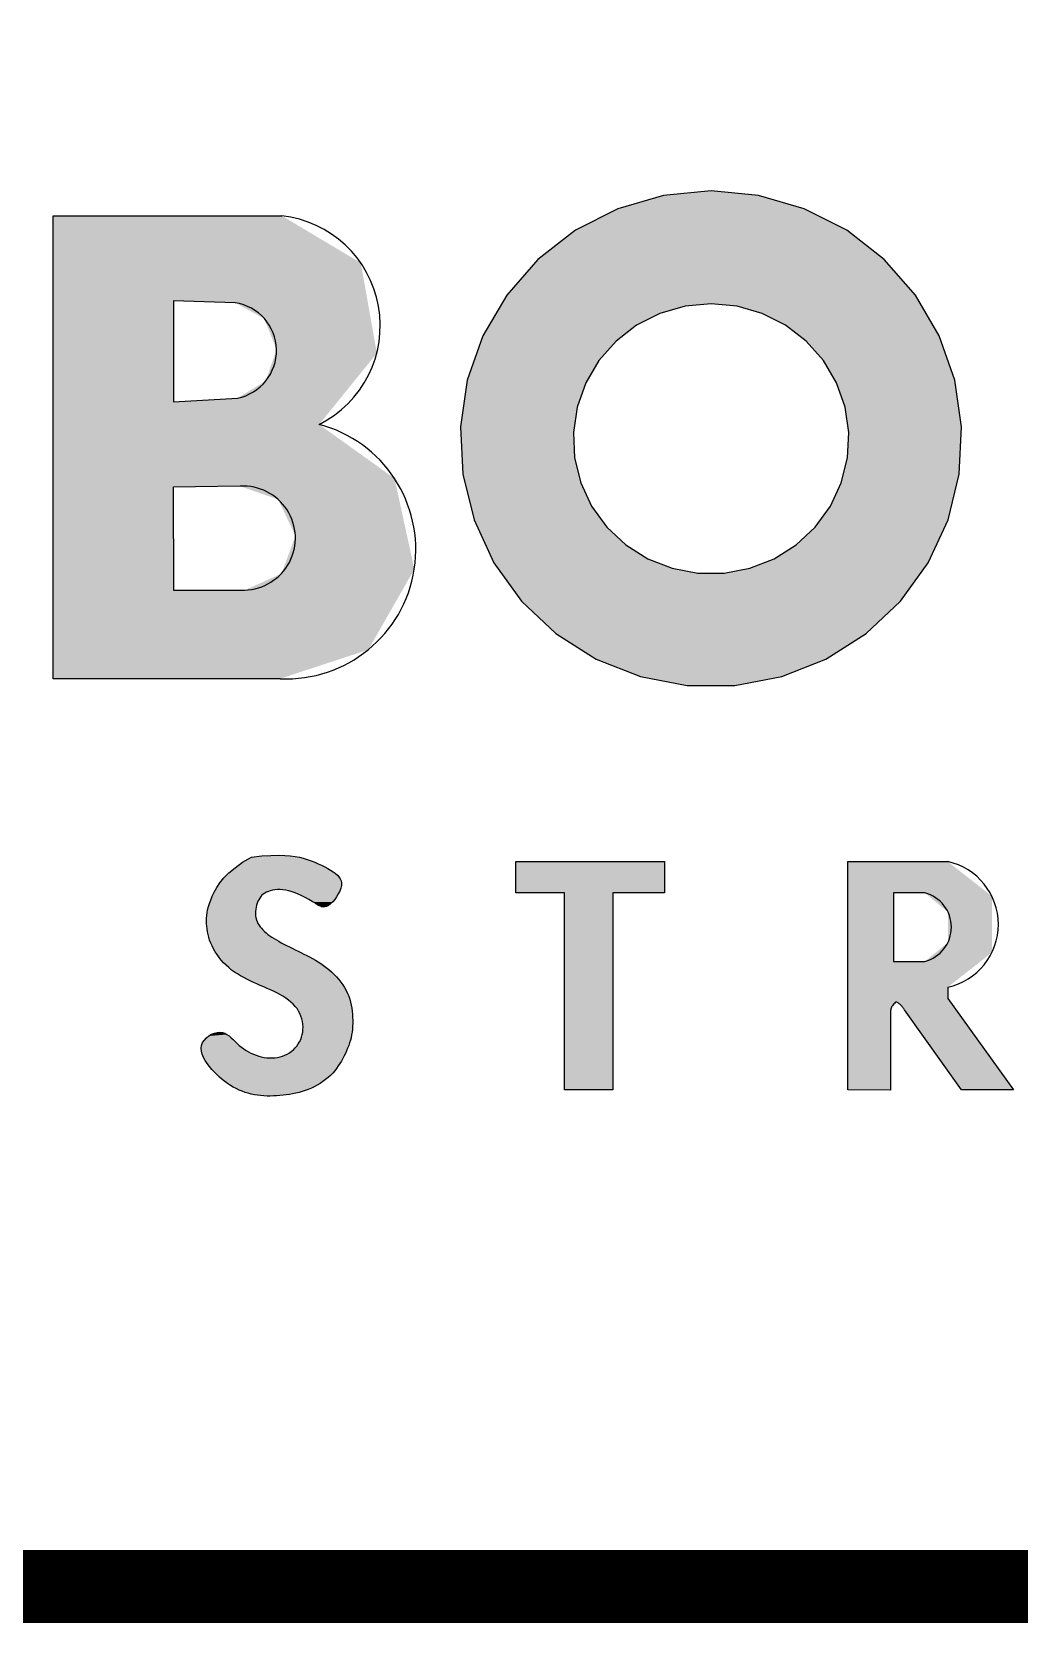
# Model space of a CAD drawing. Header units: feet. Extents: x -46890 to -45898, y -3252 to -1955.
# Drawn here: x -46614.01 to -46607.28, y -2908.52 to -2897.68 of the extents above; entities that cross this region are included whole.
import ezdxf

# ---------------------------------------------------------------- set-up
doc = ezdxf.new("R2010")
doc.units = ezdxf.units.FT
doc.header["$MEASUREMENT"] = 0
doc.layers.add('62_FORMATO', color=2, linetype='Continuous')
doc.layers.add('FORMATO', color=8, linetype='Continuous')

# ---------------------------------------------------------------- blocks, each defined once
blk = doc.blocks.new('*U20')
at = {"layer": 'FORMATO', "linetype": 'Continuous', "extrusion": (0, 0, -1)}
for points in [[(-214.9628, 8.0869), (-215.2923, 8.084), (-214.941, 8.0683)], [(-215.2923, 8.084), (-215.3021, 8.0783), (-214.941, 8.0683)], [(-214.9895, 8.1058), (-215.2584, 8.1009), (-214.9628, 8.0869)], [(-215.2584, 8.1009), (-215.2704, 8.0954), (-214.9628, 8.0869)], [(-215.2704, 8.0954), (-215.2817, 8.0898), (-214.9628, 8.0869)], [(-215.2817, 8.0898), (-215.2923, 8.084), (-214.9628, 8.0869)], [(-215.0214, 8.125), (-215.1913, 8.1238), (-214.9895, 8.1058)], [(-215.1913, 8.1238), (-215.2056, 8.12), (-214.9895, 8.1058)], [(-215.2056, 8.12), (-215.2195, 8.1158), (-214.9895, 8.1058)], [(-215.2195, 8.1158), (-215.2329, 8.1112), (-214.9895, 8.1058)], [(-215.2329, 8.1112), (-215.2459, 8.1062), (-214.9895, 8.1058)], [(-215.2459, 8.1062), (-215.2584, 8.1009), (-214.9895, 8.1058)], [(-215.0583, 8.1284), (-215.176, 8.1268), (-215.0214, 8.125)], [(-215.176, 8.1268), (-215.1913, 8.1238), (-215.0214, 8.125)], [(-215.0897, 8.1304), (-215.1589, 8.1292), (-215.0583, 8.1284)], [(-215.1589, 8.1292), (-215.176, 8.1268), (-215.0583, 8.1284)], [(-215.1165, 8.1311), (-215.1393, 8.1306), (-215.0897, 8.1304)], [(-215.1393, 8.1306), (-215.1589, 8.1292), (-215.0897, 8.1304)], [(-215.9597, 8.1089), (-216.1321, 7.9973), (-215.9597, 7.9973)], [(-216.1321, 7.9973), (-215.9597, 8.1089), (-216.4873, 8.1089)], [(-216.4873, 8.1089), (-216.3049, 7.9973), (-216.1321, 7.9973)], [(-216.4873, 8.1089), (-216.4873, 7.9973), (-216.3049, 7.9973)], [(-217.1385, 8.1089), (-217.3008, 7.9973), (-217.1385, 7.2972)], [(-217.3008, 7.9973), (-217.1385, 8.1089), (-217.4936, 8.1089)], [(-217.4936, 8.1089), (-217.4125, 7.9973), (-217.3008, 7.9973)], [(-217.4936, 8.1089), (-217.6504, 7.9855), (-217.4125, 7.9973)], [(-214.9091, 8.0328), (-215.3407, 8.0326), (-214.8979, 8.0161)], [(-215.3407, 8.0326), (-215.3404, 8.0239), (-214.8979, 8.0161)], [(-214.9233, 8.0502), (-215.3364, 8.0479), (-214.9091, 8.0328)], [(-215.3364, 8.0479), (-215.3393, 8.0406), (-214.9091, 8.0328)], [(-215.3393, 8.0406), (-215.3407, 8.0326), (-214.9091, 8.0328)], [(-214.941, 8.0683), (-215.3192, 8.0668), (-214.9233, 8.0502)], [(-215.3192, 8.0668), (-215.3262, 8.0608), (-214.9233, 8.0502)], [(-215.3262, 8.0608), (-215.3319, 8.0546), (-214.9233, 8.0502)], [(-215.3319, 8.0546), (-215.3364, 8.0479), (-214.9233, 8.0502)], [(-215.3021, 8.0783), (-215.3111, 8.0726), (-214.941, 8.0683)], [(-215.3111, 8.0726), (-215.3192, 8.0668), (-214.941, 8.0683)], [(-214.8765, 7.9723), (-215.0442, 7.9672), (-214.8719, 7.9599)], [(-214.8822, 7.9858), (-215.0542, 7.984), (-214.8765, 7.9723)], [(-215.0542, 7.984), (-215.0505, 7.9788), (-214.8765, 7.9723)], [(-215.0505, 7.9788), (-215.0472, 7.9733), (-214.8765, 7.9723)], [(-215.0472, 7.9733), (-215.0442, 7.9672), (-214.8765, 7.9723)], [(-214.8892, 8.0004), (-215.0745, 7.9998), (-214.8822, 7.9858)], [(-215.0745, 7.9998), (-215.0686, 7.9965), (-214.8822, 7.9858)], [(-215.0686, 7.9965), (-215.0633, 7.9928), (-214.8822, 7.9858)], [(-215.0633, 7.9928), (-215.0585, 7.9886), (-214.8822, 7.9858)], [(-215.0585, 7.9886), (-215.0542, 7.984), (-214.8822, 7.9858)], [(-214.8979, 8.0161), (-215.1137, 8.0093), (-214.8892, 8.0004)], [(-215.1137, 8.0093), (-215.1047, 8.0085), (-214.8892, 8.0004)], [(-215.1047, 8.0085), (-215.0962, 8.0071), (-214.8892, 8.0004)], [(-215.0962, 8.0071), (-215.0883, 8.0051), (-214.8892, 8.0004)], [(-215.0883, 8.0051), (-215.0811, 8.0027), (-214.8892, 8.0004)], [(-215.0811, 8.0027), (-215.0745, 7.9998), (-214.8892, 8.0004)], [(-215.3404, 8.0239), (-215.3382, 8.0143), (-214.8979, 8.0161)], [(-214.8979, 8.0161), (-215.3382, 8.0143), (-215.1232, 8.0094)], [(-214.8979, 8.0161), (-215.1232, 8.0094), (-215.1137, 8.0093)], [(-215.3382, 8.0143), (-215.3345, 8.0041), (-215.1232, 8.0094)], [(-215.1232, 8.0094), (-215.3345, 8.0041), (-215.1332, 8.0087)], [(-215.1332, 8.0087), (-215.3345, 8.0041), (-215.1435, 8.0072)], [(-215.1435, 8.0072), (-215.3345, 8.0041), (-215.1542, 8.0048)], [(-215.1542, 8.0048), (-215.3345, 8.0041), (-215.1652, 8.0014)], [(-215.3345, 8.0041), (-215.3295, 7.9938), (-215.1652, 8.0014)], [(-215.1652, 8.0014), (-215.3295, 7.9938), (-215.1763, 7.9973)], [(-215.1763, 7.9973), (-215.3295, 7.9938), (-215.1872, 7.9927)], [(-215.3295, 7.9938), (-215.3235, 7.9837), (-215.1872, 7.9927)], [(-215.1872, 7.9927), (-215.3235, 7.9837), (-215.1977, 7.9879)], [(-215.1977, 7.9879), (-215.3235, 7.9837), (-215.2076, 7.9829)], [(-215.3235, 7.9837), (-215.3168, 7.9741), (-215.2076, 7.9829)], [(-215.2076, 7.9829), (-215.3168, 7.9741), (-215.2167, 7.9781)], [(-215.2167, 7.9781), (-215.3168, 7.9741), (-215.2247, 7.9737)], [(-215.3168, 7.9741), (-215.3096, 7.9655), (-215.2247, 7.9737)], [(-215.2247, 7.9737), (-215.3096, 7.9655), (-215.2315, 7.97)], [(-216.3049, 7.9973), (-216.3046, 7.2973), (-216.1321, 7.2973)], [(-216.1321, 7.9973), (-216.3049, 7.9973), (-216.1321, 7.2973)], [(-217.3008, 7.9973), (-217.3008, 7.977), (-217.1385, 7.2972)], [(-217.3008, 7.977), (-217.3008, 7.7538), (-217.1385, 7.2972)], [(-217.4125, 7.9973), (-217.6504, 7.9855), (-217.4947, 7.929)], [(-217.6504, 7.9855), (-217.6504, 7.7859), (-217.4947, 7.929)], [(-214.8626, 7.9175), (-215.036, 7.9165), (-214.8619, 7.9079)], [(-215.036, 7.9165), (-215.0371, 7.9093), (-214.8619, 7.9079)], [(-214.8638, 7.9273), (-215.0356, 7.9239), (-214.8626, 7.9175)], [(-215.0356, 7.9239), (-215.036, 7.9165), (-214.8626, 7.9175)], [(-214.8657, 7.9375), (-215.0358, 7.9314), (-214.8638, 7.9273)], [(-215.0358, 7.9314), (-215.0356, 7.9239), (-214.8638, 7.9273)], [(-214.8684, 7.9483), (-215.0378, 7.9464), (-214.8657, 7.9375)], [(-215.0378, 7.9464), (-215.0365, 7.939), (-214.8657, 7.9375)], [(-215.0365, 7.939), (-215.0358, 7.9314), (-214.8657, 7.9375)], [(-214.8719, 7.9599), (-215.0395, 7.9537), (-214.8684, 7.9483)], [(-215.0395, 7.9537), (-215.0378, 7.9464), (-214.8684, 7.9483)], [(-215.0442, 7.9672), (-215.0417, 7.9606), (-214.8719, 7.9599)], [(-215.0417, 7.9606), (-215.0395, 7.9537), (-214.8719, 7.9599)], [(-215.2315, 7.97), (-215.3096, 7.9655), (-215.2368, 7.967)], [(-215.2368, 7.967), (-215.3096, 7.9655), (-215.2409, 7.9647)], [(-215.3096, 7.9655), (-215.3023, 7.9583), (-215.2409, 7.9647)], [(-215.2409, 7.9647), (-215.3023, 7.9583), (-215.244, 7.9629)], [(-215.244, 7.9629), (-215.3023, 7.9583), (-215.2465, 7.9614)], [(-215.2465, 7.9614), (-215.3023, 7.9583), (-215.2485, 7.9602)], [(-215.2485, 7.9602), (-215.3023, 7.9583), (-215.2503, 7.9589)], [(-215.2503, 7.9589), (-215.3023, 7.9583), (-215.2523, 7.9576)], [(-215.3023, 7.9583), (-215.2951, 7.9528), (-215.2523, 7.9576)], [(-215.2523, 7.9576), (-215.2951, 7.9528), (-215.2548, 7.9559)], [(-215.2548, 7.9559), (-215.2951, 7.9528), (-215.2578, 7.9538)], [(-215.2578, 7.9538), (-215.2951, 7.9528), (-215.2614, 7.9515)], [(-215.2951, 7.9528), (-215.2883, 7.9492), (-215.2614, 7.9515)], [(-215.2614, 7.9515), (-215.2883, 7.9492), (-215.2657, 7.9495)], [(-215.2657, 7.9495), (-215.2883, 7.9492), (-215.2706, 7.9479)], [(-215.2883, 7.9492), (-215.2819, 7.9474), (-215.2706, 7.9479)], [(-215.2706, 7.9479), (-215.2819, 7.9474), (-215.276, 7.9471)], [(-217.4947, 7.929), (-217.6504, 7.7859), (-217.4947, 7.8221)], [(-214.8619, 7.9079), (-215.0389, 7.9023), (-214.8617, 7.8984)], [(-215.0389, 7.9023), (-215.0413, 7.8957), (-214.8617, 7.8984)], [(-214.8617, 7.8984), (-215.0413, 7.8957), (-214.8619, 7.8889)], [(-215.0371, 7.9093), (-215.0389, 7.9023), (-214.8619, 7.9079)], [(-215.0413, 7.8957), (-215.0443, 7.8893), (-214.8619, 7.8889)], [(-215.0443, 7.8893), (-215.0479, 7.8832), (-214.8619, 7.8889)], [(-214.8619, 7.8889), (-215.0479, 7.8832), (-214.8625, 7.8792)], [(-215.0479, 7.8832), (-215.0521, 7.8773), (-214.8625, 7.8792)], [(-214.8625, 7.8792), (-215.0521, 7.8773), (-214.8635, 7.8695)], [(-215.0521, 7.8773), (-215.0568, 7.8716), (-214.8635, 7.8695)], [(-215.0568, 7.8716), (-215.0619, 7.866), (-214.8635, 7.8695)], [(-214.8635, 7.8695), (-215.0619, 7.866), (-214.865, 7.8597)], [(-215.0619, 7.866), (-215.0675, 7.8606), (-214.865, 7.8597)], [(-215.0675, 7.8606), (-215.0735, 7.8554), (-214.865, 7.8597)], [(-214.865, 7.8597), (-215.0735, 7.8554), (-214.8671, 7.8497)], [(-215.0735, 7.8554), (-215.08, 7.8502), (-214.8671, 7.8497)], [(-215.08, 7.8502), (-215.0868, 7.8451), (-214.8671, 7.8497)], [(-214.8671, 7.8497), (-215.0868, 7.8451), (-214.8697, 7.8397)], [(-215.0868, 7.8451), (-215.0941, 7.8401), (-214.8697, 7.8397)], [(-215.0941, 7.8401), (-215.1018, 7.8351), (-214.8697, 7.8397)], [(-214.8697, 7.8397), (-215.1018, 7.8351), (-214.8729, 7.8296)], [(-215.1018, 7.8351), (-215.1098, 7.8302), (-214.8729, 7.8296)], [(-215.1098, 7.8302), (-215.1183, 7.8253), (-214.8729, 7.8296)], [(-214.8729, 7.8296), (-215.1183, 7.8253), (-214.8768, 7.8193)], [(-215.1183, 7.8253), (-215.1272, 7.8204), (-214.8768, 7.8193)], [(-215.1272, 7.8204), (-215.1364, 7.8155), (-214.8768, 7.8193)], [(-214.8768, 7.8193), (-215.1364, 7.8155), (-214.8814, 7.8089)], [(-215.1364, 7.8155), (-215.146, 7.8106), (-214.8814, 7.8089)], [(-215.146, 7.8106), (-215.1559, 7.8056), (-214.8814, 7.8089)], [(-214.8814, 7.8089), (-215.1559, 7.8056), (-214.8867, 7.7985)], [(-215.1559, 7.8056), (-215.166, 7.8006), (-214.8867, 7.7985)], [(-217.4947, 7.8221), (-217.6504, 7.7859), (-217.4125, 7.7538)], [(-215.166, 7.8006), (-215.1763, 7.7956), (-214.8867, 7.7985)], [(-214.8867, 7.7985), (-215.1763, 7.7956), (-214.8926, 7.7882)], [(-215.1763, 7.7956), (-215.1866, 7.7905), (-214.8926, 7.7882)], [(-215.1866, 7.7905), (-215.197, 7.7854), (-214.8926, 7.7882)], [(-214.8926, 7.7882), (-215.197, 7.7854), (-214.8992, 7.7779)], [(-215.197, 7.7854), (-215.2074, 7.7803), (-214.8992, 7.7779)], [(-215.2074, 7.7803), (-215.2177, 7.7751), (-214.8992, 7.7779)], [(-214.8992, 7.7779), (-215.2177, 7.7751), (-214.9064, 7.7679)], [(-215.2177, 7.7751), (-215.2279, 7.7698), (-214.9064, 7.7679)], [(-215.2279, 7.7698), (-215.238, 7.7644), (-214.9064, 7.7679)], [(-214.9064, 7.7679), (-215.238, 7.7644), (-214.9141, 7.7582)], [(-215.238, 7.7644), (-215.248, 7.7587), (-214.9141, 7.7582)], [(-215.248, 7.7587), (-215.2579, 7.7527), (-214.9141, 7.7582)], [(-214.9141, 7.7582), (-215.2579, 7.7527), (-214.9225, 7.7488)], [(-215.2579, 7.7527), (-215.2677, 7.7465), (-214.9225, 7.7488)], [(-214.9225, 7.7488), (-215.2677, 7.7465), (-214.9313, 7.7399)], [(-215.2677, 7.7465), (-215.2773, 7.7398), (-214.9313, 7.7399)], [(-217.3008, 7.7538), (-217.2938, 7.5911), (-217.1385, 7.2972)], [(-217.3008, 7.7538), (-217.2973, 7.5969), (-217.2938, 7.5911)], [(-217.4125, 7.7538), (-217.3038, 7.6044), (-217.2973, 7.5969)], [(-217.3008, 7.7538), (-217.4125, 7.7538), (-217.2973, 7.5969)], [(-217.4125, 7.7538), (-217.3115, 7.6107), (-217.3038, 7.6044)], [(-217.4125, 7.7538), (-217.4936, 7.6625), (-217.3115, 7.6107)], [(-217.6504, 7.7859), (-217.4936, 7.6625), (-217.4125, 7.7538)], [(-214.9313, 7.7399), (-215.2773, 7.7398), (-214.9407, 7.7315)], [(-215.2773, 7.7398), (-215.2869, 7.7326), (-214.9407, 7.7315)], [(-215.2869, 7.7326), (-215.2963, 7.7249), (-214.9407, 7.7315)], [(-214.9407, 7.7315), (-215.2963, 7.7249), (-214.9505, 7.7236)], [(-215.2963, 7.7249), (-215.3055, 7.7168), (-214.9505, 7.7236)], [(-214.9505, 7.7236), (-215.3055, 7.7168), (-214.9608, 7.7162)], [(-215.3055, 7.7168), (-215.3144, 7.7082), (-214.9608, 7.7162)], [(-214.9608, 7.7162), (-215.3144, 7.7082), (-214.9714, 7.7092)], [(-214.9714, 7.7092), (-215.3144, 7.7082), (-214.9824, 7.7026)], [(-215.3144, 7.7082), (-215.323, 7.6993), (-214.9824, 7.7026)], [(-214.9824, 7.7026), (-215.323, 7.6993), (-214.9937, 7.6963)], [(-215.323, 7.6993), (-215.3311, 7.69), (-214.9937, 7.6963)], [(-214.9937, 7.6963), (-215.3311, 7.69), (-215.0052, 7.6904)], [(-215.0052, 7.6904), (-215.3311, 7.69), (-215.0169, 7.6847)], [(-215.3311, 7.69), (-215.3387, 7.6805), (-215.0169, 7.6847)], [(-215.0169, 7.6847), (-215.3387, 7.6805), (-215.0288, 7.6792)], [(-215.3387, 7.6805), (-215.3457, 7.6707), (-215.0288, 7.6792)], [(-215.0288, 7.6792), (-215.3457, 7.6707), (-215.0408, 7.6739)], [(-215.0408, 7.6739), (-215.3457, 7.6707), (-215.0528, 7.6687)], [(-215.3457, 7.6707), (-215.3519, 7.6607), (-215.0528, 7.6687)], [(-215.0528, 7.6687), (-215.3519, 7.6607), (-215.0648, 7.6635)], [(-215.0648, 7.6635), (-215.3519, 7.6607), (-215.0768, 7.6583)], [(-215.3519, 7.6607), (-215.3575, 7.6506), (-215.0768, 7.6583)], [(-215.0768, 7.6583), (-215.3575, 7.6506), (-215.0885, 7.6531)], [(-215.0885, 7.6531), (-215.3575, 7.6506), (-215.1, 7.6477)], [(-215.3575, 7.6506), (-215.3623, 7.6403), (-215.1, 7.6477)], [(-215.1, 7.6477), (-215.3623, 7.6403), (-215.1113, 7.6421)], [(-215.1113, 7.6421), (-215.3623, 7.6403), (-215.1222, 7.6362)], [(-215.3623, 7.6403), (-215.3664, 7.6299), (-215.1222, 7.6362)], [(-215.1222, 7.6362), (-215.3664, 7.6299), (-215.1326, 7.63)], [(-217.4936, 7.6625), (-217.4936, 7.6219), (-217.3115, 7.6107)], [(-215.1326, 7.63), (-215.3664, 7.6299), (-215.1426, 7.6235)], [(-215.3664, 7.6299), (-215.37, 7.6194), (-215.1426, 7.6235)], [(-215.1426, 7.6235), (-215.37, 7.6194), (-215.152, 7.6168)], [(-215.37, 7.6194), (-215.3729, 7.6088), (-215.152, 7.6168)], [(-215.152, 7.6168), (-215.3729, 7.6088), (-215.1608, 7.6096)], [(-215.1608, 7.6096), (-215.3729, 7.6088), (-215.1689, 7.6022)], [(-215.3729, 7.6088), (-215.3753, 7.5982), (-215.1689, 7.6022)], [(-215.1689, 7.6022), (-215.3753, 7.5982), (-215.1763, 7.5943)], [(-215.3753, 7.5982), (-215.3773, 7.5875), (-215.1763, 7.5943)], [(-215.1763, 7.5943), (-215.3773, 7.5875), (-215.1828, 7.5861)], [(-215.3773, 7.5875), (-215.3788, 7.5768), (-215.1828, 7.5861)], [(-215.1828, 7.5861), (-215.3788, 7.5768), (-215.1884, 7.5775)], [(-215.1884, 7.5775), (-215.3788, 7.5768), (-215.1932, 7.5686)], [(-215.3788, 7.5768), (-215.38, 7.5661), (-215.1932, 7.5686)], [(-217.2938, 7.5911), (-217.2915, 7.5848), (-217.1385, 7.2972)], [(-217.2915, 7.5848), (-217.2905, 7.578), (-217.1385, 7.2972)], [(-217.2905, 7.578), (-217.2907, 7.5712), (-217.1385, 7.2972)], [(-217.4936, 7.6219), (-217.3188, 7.6056), (-217.3115, 7.6107)], [(-217.4936, 7.6219), (-217.727, 7.2972), (-217.3188, 7.6056)], [(-217.3188, 7.6056), (-217.727, 7.2972), (-217.3256, 7.6001)], [(-217.3256, 7.6001), (-217.727, 7.2972), (-217.3298, 7.596)], [(-217.3298, 7.596), (-217.727, 7.2972), (-217.3337, 7.5917)], [(-217.3337, 7.5917), (-217.727, 7.2972), (-217.3373, 7.587)], [(-217.3373, 7.587), (-217.727, 7.2972), (-217.3405, 7.5821)], [(-217.3405, 7.5821), (-217.727, 7.2972), (-217.543, 7.2972)], [(-215.1932, 7.5686), (-215.38, 7.5661), (-215.197, 7.5594)], [(-215.38, 7.5661), (-215.3807, 7.5553), (-215.197, 7.5594)], [(-215.197, 7.5594), (-215.3807, 7.5553), (-215.2001, 7.5501)], [(-215.3807, 7.5553), (-215.3811, 7.5446), (-215.2001, 7.5501)], [(-215.2001, 7.5501), (-215.3811, 7.5446), (-215.2023, 7.5406)], [(-215.3811, 7.5446), (-215.3811, 7.534), (-215.2023, 7.5406)], [(-215.2023, 7.5406), (-215.3811, 7.534), (-215.2037, 7.5311)], [(-215.3811, 7.534), (-215.3807, 7.5235), (-215.2037, 7.5311)], [(-215.2037, 7.5311), (-215.3807, 7.5235), (-215.2043, 7.5216)], [(-215.2043, 7.5216), (-215.3799, 7.5131), (-215.2041, 7.5122)], [(-215.3807, 7.5235), (-215.3799, 7.5131), (-215.2043, 7.5216)], [(-217.2907, 7.5712), (-217.2907, 7.297), (-217.1385, 7.2972)], [(-214.848, 7.4652), (-214.9703, 7.4622), (-214.8443, 7.4555)], [(-214.9703, 7.4622), (-214.9778, 7.4555), (-214.8443, 7.4555)], [(-214.8538, 7.4741), (-214.9631, 7.4692), (-214.848, 7.4652)], [(-214.9631, 7.4692), (-214.9703, 7.4622), (-214.848, 7.4652)], [(-214.8613, 7.4822), (-214.9561, 7.4762), (-214.8538, 7.4741)], [(-214.9561, 7.4762), (-214.9631, 7.4692), (-214.8538, 7.4741)], [(-214.87, 7.4893), (-214.9419, 7.4892), (-214.8613, 7.4822)], [(-214.9419, 7.4892), (-214.9491, 7.483), (-214.8613, 7.4822)], [(-214.9491, 7.483), (-214.9561, 7.4762), (-214.8613, 7.4822)], [(-214.8797, 7.495), (-214.9346, 7.4946), (-214.87, 7.4893)], [(-214.9346, 7.4946), (-214.9419, 7.4892), (-214.87, 7.4893)], [(-214.8897, 7.4993), (-214.9268, 7.4989), (-214.8797, 7.495)], [(-214.9268, 7.4989), (-214.9346, 7.4946), (-214.8797, 7.495)], [(-214.8998, 7.502), (-214.9185, 7.5017), (-214.8897, 7.4993)], [(-214.9185, 7.5017), (-214.9268, 7.4989), (-214.8897, 7.4993)], [(-214.9095, 7.5028), (-214.9185, 7.5017), (-214.8998, 7.502)], [(-215.192, 7.4686), (-215.3697, 7.4641), (-215.1876, 7.4609)], [(-215.3697, 7.4641), (-215.3666, 7.4548), (-215.1876, 7.4609)], [(-215.1958, 7.4767), (-215.3726, 7.4735), (-215.192, 7.4686)], [(-215.3726, 7.4735), (-215.3697, 7.4641), (-215.192, 7.4686)], [(-215.199, 7.4852), (-215.375, 7.4831), (-215.1958, 7.4767)], [(-215.375, 7.4831), (-215.3726, 7.4735), (-215.1958, 7.4767)], [(-215.2014, 7.494), (-215.377, 7.4929), (-215.199, 7.4852)], [(-215.377, 7.4929), (-215.375, 7.4831), (-215.199, 7.4852)], [(-215.2031, 7.503), (-215.3787, 7.5029), (-215.2014, 7.494)], [(-215.3787, 7.5029), (-215.377, 7.4929), (-215.2014, 7.494)], [(-215.2041, 7.5122), (-215.3787, 7.5029), (-215.2031, 7.503)], [(-215.3799, 7.5131), (-215.3787, 7.5029), (-215.2041, 7.5122)], [(-214.9778, 7.4555), (-214.9855, 7.4492), (-214.843, 7.4453)], [(-214.8443, 7.4555), (-214.9778, 7.4555), (-214.843, 7.4453)], [(-214.9855, 7.4492), (-214.9935, 7.4432), (-214.843, 7.4453)], [(-214.843, 7.4453), (-214.9935, 7.4432), (-214.8439, 7.4348)], [(-214.9935, 7.4432), (-215.0018, 7.4377), (-214.8439, 7.4348)], [(-215.0018, 7.4377), (-215.0104, 7.4327), (-214.8439, 7.4348)], [(-214.8439, 7.4348), (-215.0104, 7.4327), (-214.8468, 7.424)], [(-215.0104, 7.4327), (-215.0191, 7.4281), (-214.8468, 7.424)], [(-215.0191, 7.4281), (-215.0281, 7.4239), (-214.8468, 7.424)], [(-214.8468, 7.424), (-215.0281, 7.4239), (-214.8514, 7.4131)], [(-215.0281, 7.4239), (-215.0373, 7.4203), (-214.8514, 7.4131)], [(-215.0373, 7.4203), (-215.0468, 7.4173), (-214.8514, 7.4131)], [(-215.0468, 7.4173), (-215.0563, 7.4148), (-214.8514, 7.4131)], [(-215.0563, 7.4148), (-215.066, 7.4129), (-214.8514, 7.4131)], [(-214.8514, 7.4131), (-215.066, 7.4129), (-214.8574, 7.4021)], [(-215.066, 7.4129), (-215.0757, 7.4116), (-214.8574, 7.4021)], [(-215.0757, 7.4116), (-215.0854, 7.4109), (-214.8574, 7.4021)], [(-215.0951, 7.4109), (-215.3459, 7.4093), (-214.8574, 7.4021)], [(-215.0854, 7.4109), (-215.0951, 7.4109), (-214.8574, 7.4021)], [(-215.3459, 7.4093), (-215.3409, 7.4002), (-214.8574, 7.4021)], [(-215.1046, 7.4115), (-215.3459, 7.4093), (-215.0951, 7.4109)], [(-215.1139, 7.4128), (-215.3459, 7.4093), (-215.1046, 7.4115)], [(-215.1231, 7.4148), (-215.3459, 7.4093), (-215.1139, 7.4128)], [(-215.1319, 7.4175), (-215.3459, 7.4093), (-215.1231, 7.4148)], [(-215.1404, 7.4209), (-215.3506, 7.4183), (-215.1319, 7.4175)], [(-215.3506, 7.4183), (-215.3459, 7.4093), (-215.1319, 7.4175)], [(-215.1486, 7.4249), (-215.3506, 7.4183), (-215.1404, 7.4209)], [(-215.1564, 7.4295), (-215.3551, 7.4274), (-215.1486, 7.4249)], [(-215.3551, 7.4274), (-215.3506, 7.4183), (-215.1486, 7.4249)], [(-215.1637, 7.4347), (-215.3551, 7.4274), (-215.1564, 7.4295)], [(-215.1705, 7.4404), (-215.3592, 7.4365), (-215.1637, 7.4347)], [(-215.3592, 7.4365), (-215.3551, 7.4274), (-215.1637, 7.4347)], [(-215.1768, 7.4468), (-215.363, 7.4456), (-215.1705, 7.4404)], [(-215.363, 7.4456), (-215.3592, 7.4365), (-215.1705, 7.4404)], [(-215.1825, 7.4536), (-215.363, 7.4456), (-215.1768, 7.4468)], [(-215.1876, 7.4609), (-215.3666, 7.4548), (-215.1825, 7.4536)], [(-215.3666, 7.4548), (-215.363, 7.4456), (-215.1825, 7.4536)], [(-214.8574, 7.4021), (-215.3409, 7.4002), (-214.8644, 7.3913)], [(-215.3409, 7.4002), (-215.3355, 7.3912), (-214.8644, 7.3913)], [(-214.8644, 7.3913), (-215.3355, 7.3912), (-214.8723, 7.3808)], [(-215.3355, 7.3912), (-215.3297, 7.3824), (-214.8723, 7.3808)], [(-215.3297, 7.3824), (-215.3235, 7.3737), (-214.8723, 7.3808)], [(-214.8723, 7.3808), (-215.3235, 7.3737), (-214.8807, 7.3706)], [(-215.3235, 7.3737), (-215.3168, 7.3651), (-214.8807, 7.3706)], [(-214.8807, 7.3706), (-215.3168, 7.3651), (-214.8895, 7.3609)], [(-215.3168, 7.3651), (-215.3095, 7.3569), (-214.8895, 7.3609)], [(-214.8895, 7.3609), (-215.3095, 7.3569), (-214.8985, 7.3516)], [(-215.3095, 7.3569), (-215.3018, 7.3489), (-214.8985, 7.3516)], [(-214.8985, 7.3516), (-215.3018, 7.3489), (-214.9077, 7.3429)], [(-215.3018, 7.3489), (-215.2934, 7.3412), (-214.9077, 7.3429)], [(-214.9077, 7.3429), (-215.2934, 7.3412), (-214.9171, 7.3348)], [(-215.2934, 7.3412), (-215.2845, 7.3339), (-214.9171, 7.3348)], [(-214.9171, 7.3348), (-215.2845, 7.3339), (-214.9268, 7.3271)], [(-215.2845, 7.3339), (-215.2751, 7.327), (-214.9268, 7.3271)], [(-214.9268, 7.3271), (-215.2751, 7.327), (-214.9366, 7.32)], [(-215.2751, 7.327), (-215.2653, 7.3205), (-214.9366, 7.32)], [(-215.2653, 7.3205), (-215.2551, 7.3145), (-214.9366, 7.32)], [(-214.9366, 7.32), (-215.2551, 7.3145), (-214.9466, 7.3134)], [(-215.2551, 7.3145), (-215.2447, 7.3089), (-214.9466, 7.3134)], [(-214.9466, 7.3134), (-215.2447, 7.3089), (-214.9568, 7.3074)], [(-215.2447, 7.3089), (-215.234, 7.3038), (-214.9568, 7.3074)], [(-214.9568, 7.3074), (-215.234, 7.3038), (-214.9671, 7.3019)], [(-215.234, 7.3038), (-215.2232, 7.2992), (-214.9671, 7.3019)], [(-214.9671, 7.3019), (-215.2232, 7.2992), (-214.9775, 7.297)], [(-215.2232, 7.2992), (-215.2122, 7.2951), (-214.9775, 7.297)], [(-214.9775, 7.297), (-215.2122, 7.2951), (-214.9881, 7.2926)], [(-215.2122, 7.2951), (-215.2012, 7.2915), (-214.9881, 7.2926)], [(-214.9881, 7.2926), (-215.2012, 7.2915), (-214.9988, 7.2888)], [(-215.2012, 7.2915), (-215.19, 7.2884), (-214.9988, 7.2888)], [(-214.9988, 7.2888), (-215.19, 7.2884), (-215.0096, 7.2855)], [(-215.19, 7.2884), (-215.1788, 7.2858), (-215.0096, 7.2855)], [(-215.1788, 7.2858), (-215.1676, 7.2835), (-215.0096, 7.2855)], [(-215.0096, 7.2855), (-215.1676, 7.2835), (-215.0205, 7.2827)], [(-215.1676, 7.2835), (-215.1562, 7.2815), (-215.0205, 7.2827)], [(-215.0205, 7.2827), (-215.1562, 7.2815), (-215.0316, 7.2804)], [(-215.1562, 7.2815), (-215.1449, 7.2799), (-215.0316, 7.2804)], [(-215.0316, 7.2804), (-215.1449, 7.2799), (-215.0427, 7.2785)], [(-215.1449, 7.2799), (-215.1335, 7.2785), (-215.0427, 7.2785)], [(-215.0427, 7.2785), (-215.1221, 7.2774), (-215.0539, 7.2772)], [(-215.1335, 7.2785), (-215.1221, 7.2774), (-215.0427, 7.2785)], [(-215.1221, 7.2774), (-215.1106, 7.2765), (-215.0539, 7.2772)], [(-215.0539, 7.2772), (-215.1106, 7.2765), (-215.0651, 7.2763)], [(-215.1106, 7.2765), (-215.0992, 7.276), (-215.0651, 7.2763)], [(-215.0651, 7.2763), (-215.0992, 7.276), (-215.0765, 7.2758)], [(-215.0992, 7.276), (-215.0878, 7.2757), (-215.0765, 7.2758)]]:
    blk.add_solid(points, dxfattribs=at)
blk = doc.blocks.new('*U21')
at = {"layer": 'FORMATO', "linetype": 'Continuous'}
for points in [[(216.4848, 10.4749), (216.3223, 10.4277), (216.9843, 10.4277)], [(216.6533, 10.4908), (216.4848, 10.4749), (216.8219, 10.4749)], [(216.8219, 10.4749), (216.4848, 10.4749), (216.9843, 10.4277)], [(214.3177, 10.4021), (214.317, 8.7583), (214.7438, 10.1)], [(215.4093, 10.2353), (215.1295, 10.4021), (214.3177, 10.4021)], [(214.3177, 10.4021), (214.7438, 10.1), (215.4093, 10.2353)], [(216.3223, 10.4277), (216.1718, 10.351), (217.1348, 10.351)], [(216.9843, 10.4277), (216.3223, 10.4277), (217.1348, 10.351)], [(216.1718, 10.351), (216.0387, 10.2475), (217.2679, 10.2475)], [(217.1348, 10.351), (216.1718, 10.351), (217.2679, 10.2475)], [(215.4093, 10.2353), (214.7438, 10.1), (214.9636, 10.0936)], [(215.4093, 10.2353), (214.9636, 10.0936), (215.4664, 9.9145)], [(216.0387, 10.2475), (215.9278, 10.121), (217.3788, 10.121)], [(217.2679, 10.2475), (216.0387, 10.2475), (217.3788, 10.121)], [(215.9278, 10.121), (215.8432, 9.9761), (216.5607, 10.081)], [(215.9278, 10.121), (216.6533, 10.0897), (217.3788, 10.121)], [(215.9278, 10.121), (216.5607, 10.081), (216.6533, 10.0897)], [(217.3788, 10.121), (216.6533, 10.0897), (216.7459, 10.081)], [(217.3788, 10.121), (216.7459, 10.081), (217.4635, 9.9761)], [(214.7438, 10.1), (214.317, 8.7583), (214.7439, 9.7413)], [(214.9636, 10.0936), (215.0669, 10.0372), (215.4664, 9.9145)], [(216.5607, 10.081), (215.8432, 9.9761), (216.4715, 10.0553)], [(216.7459, 10.081), (216.8352, 10.0553), (217.4635, 9.9761)], [(215.0669, 10.0372), (215.1098, 9.9276), (215.4664, 9.9145)], [(216.4715, 10.0553), (215.8432, 9.9761), (216.3888, 10.0136)], [(216.3888, 10.0136), (215.8432, 9.9761), (216.3156, 9.9572)], [(216.8352, 10.0553), (216.9179, 10.0136), (217.4635, 9.9761)], [(216.9179, 10.0136), (216.991, 9.9572), (217.4635, 9.9761)], [(215.8432, 9.9761), (215.7878, 9.8179), (216.3156, 9.9572)], [(216.3156, 9.9572), (215.7878, 9.8179), (216.2547, 9.8884)], [(217.4635, 9.9761), (216.991, 9.9572), (217.5189, 9.8179)], [(216.991, 9.9572), (217.0519, 9.8884), (217.5189, 9.8179)], [(215.1098, 9.9276), (215.072, 9.8161), (215.4664, 9.9145)], [(215.4664, 9.9145), (215.072, 9.8161), (215.2614, 9.6614)], [(216.2547, 9.8884), (215.7878, 9.8179), (216.2082, 9.8094)], [(217.0519, 9.8884), (217.0985, 9.8094), (217.5189, 9.8179)], [(215.072, 9.8161), (214.9714, 9.755), (215.2614, 9.6614)], [(215.7878, 9.8179), (215.7637, 9.6522), (216.2082, 9.8094)], [(216.2082, 9.8094), (215.7637, 9.6522), (216.1778, 9.7233)], [(217.5189, 9.8179), (217.0985, 9.8094), (217.543, 9.6522)], [(217.0985, 9.8094), (217.1289, 9.7233), (217.543, 9.6522)], [(214.7439, 9.7413), (214.317, 8.7583), (214.7436, 9.439)], [(214.7439, 9.7413), (214.7436, 9.439), (215.2614, 9.6614)], [(214.9714, 9.755), (214.7439, 9.7413), (215.2614, 9.6614)], [(216.1778, 9.7233), (215.7637, 9.6522), (216.1645, 9.6331)], [(217.1289, 9.7233), (217.1421, 9.6331), (217.543, 9.6522)], [(215.2614, 9.6614), (214.7436, 9.439), (214.9816, 9.4419)], [(215.2614, 9.6614), (214.9816, 9.4419), (215.5292, 9.4694)], [(215.7637, 9.6522), (215.7718, 9.485), (216.1645, 9.6331)], [(216.1645, 9.6331), (215.7718, 9.485), (216.169, 9.5421)], [(217.1421, 9.6331), (217.1377, 9.5421), (217.5349, 9.485)], [(217.543, 9.6522), (217.1421, 9.6331), (217.5349, 9.485)], [(216.169, 9.5421), (215.7718, 9.485), (216.1909, 9.4535)], [(217.1377, 9.5421), (217.1158, 9.4535), (217.5349, 9.485)], [(215.5292, 9.4694), (214.9816, 9.4419), (215.1164, 9.3947)], [(215.5292, 9.4694), (215.1164, 9.3947), (215.5995, 9.1474)], [(215.7718, 9.485), (215.8117, 9.3223), (216.1909, 9.4535)], [(216.1909, 9.4535), (215.8117, 9.3223), (216.2295, 9.3706)], [(217.1158, 9.4535), (217.0771, 9.3706), (217.495, 9.3223)], [(217.5349, 9.485), (217.1158, 9.4535), (217.495, 9.3223)], [(214.7436, 9.439), (214.317, 8.7583), (214.7439, 9.0729)], [(215.1164, 9.3947), (215.1772, 9.2655), (215.5995, 9.1474)], [(216.2295, 9.3706), (215.8117, 9.3223), (216.2835, 9.2964)], [(217.0771, 9.3706), (217.0232, 9.2964), (217.495, 9.3223)], [(215.8117, 9.3223), (215.882, 9.1701), (216.2835, 9.2964)], [(216.2835, 9.2964), (215.882, 9.1701), (216.3508, 9.2335)], [(217.0232, 9.2964), (216.9558, 9.2335), (217.4246, 9.1701)], [(217.495, 9.3223), (217.0232, 9.2964), (217.4246, 9.1701)], [(215.1772, 9.2655), (215.1278, 9.1315), (215.5995, 9.1474)], [(216.3508, 9.2335), (215.882, 9.1701), (216.4291, 9.1842)], [(216.9558, 9.2335), (216.8776, 9.1842), (217.4246, 9.1701)], [(216.4291, 9.1842), (215.882, 9.1701), (216.5155, 9.1503)], [(215.882, 9.1701), (215.9802, 9.0337), (216.5155, 9.1503)], [(216.8776, 9.1842), (216.7912, 9.1503), (217.4246, 9.1701)], [(217.4246, 9.1701), (216.7912, 9.1503), (217.3264, 9.0337)], [(215.1278, 9.1315), (214.9975, 9.0729), (215.436, 8.8612)], [(215.5995, 9.1474), (215.1278, 9.1315), (215.436, 8.8612)], [(216.5155, 9.1503), (215.9802, 9.0337), (216.6068, 9.1331)], [(216.6068, 9.1331), (215.9802, 9.0337), (217.3264, 9.0337)], [(216.6998, 9.1331), (216.6068, 9.1331), (217.3264, 9.0337)], [(216.7912, 9.1503), (216.6998, 9.1331), (217.3264, 9.0337)], [(214.9975, 9.0729), (214.317, 8.7583), (215.436, 8.8612)], [(214.317, 8.7583), (214.9975, 9.0729), (214.7439, 9.0729)], [(215.9802, 9.0337), (216.1028, 8.9182), (217.3264, 9.0337)], [(217.3264, 9.0337), (216.1028, 8.9182), (217.2039, 8.9182)], [(216.1028, 8.9182), (216.2452, 8.8277), (217.0614, 8.8277)], [(217.2039, 8.9182), (216.1028, 8.9182), (217.0614, 8.8277)], [(215.436, 8.8612), (214.317, 8.7583), (215.1229, 8.7583)], [(216.2452, 8.8277), (216.4024, 8.7655), (217.0614, 8.8277)], [(217.0614, 8.8277), (216.4024, 8.7655), (216.9043, 8.7655)], [(216.4024, 8.7655), (216.5687, 8.7338), (216.738, 8.7338)], [(216.9043, 8.7655), (216.4024, 8.7655), (216.738, 8.7338)]]:
    blk.add_solid(points, dxfattribs=at)

msp = doc.modelspace()

# ---------------------------------------------------------------- linework, layer by layer
at = {"layer": '62_FORMATO', "color": 7, "const_width": 0.498}
msp.add_lwpolyline([(-46474.676, -2632.245), (-46858.323, -2632.245), (-46858.323, -2908.271), (-46474.676, -2908.271)], close=True, dxfattribs=at)
at = {"layer": 'FORMATO', "flags": 128}
for points in [[(-46609.379, -2898.762), (-46609.702, -2898.792), (-46610.014, -2898.883), (-46610.302, -2899.03), (-46610.558, -2899.228), (-46610.77, -2899.471), (-46610.933, -2899.749), (-46611.039, -2900.052), (-46611.085, -2900.37), (-46611.07, -2900.691), (-46610.993, -2901.003), (-46610.858, -2901.295), (-46610.67, -2901.557), (-46610.435, -2901.778), (-46610.161, -2901.952), (-46609.86, -2902.071), (-46609.541, -2902.132), (-46609.216, -2902.132), (-46608.897, -2902.071), (-46608.596, -2901.952), (-46608.323, -2901.778), (-46608.088, -2901.557), (-46607.899, -2901.295), (-46607.764, -2901.003), (-46607.688, -2900.691), (-46607.672, -2900.37), (-46607.718, -2900.052), (-46607.825, -2899.749), (-46607.987, -2899.471), (-46608.2, -2899.228), (-46608.455, -2899.03), (-46608.744, -2898.883), (-46609.055, -2898.792)], [(-46609.379, -2899.531), (-46609.556, -2899.548), (-46609.728, -2899.597), (-46609.886, -2899.677), (-46610.026, -2899.785), (-46610.143, -2899.917), (-46610.232, -2900.069), (-46610.291, -2900.234), (-46610.316, -2900.407), (-46610.308, -2900.581), (-46610.266, -2900.751), (-46610.192, -2900.91), (-46610.088, -2901.053), (-46609.959, -2901.173), (-46609.809, -2901.268), (-46609.643, -2901.333), (-46609.468, -2901.366), (-46609.289, -2901.366), (-46609.114, -2901.333), (-46608.949, -2901.268), (-46608.798, -2901.173), (-46608.669, -2901.053), (-46608.566, -2900.91), (-46608.492, -2900.751), (-46608.45, -2900.581), (-46608.441, -2900.407), (-46608.466, -2900.234), (-46608.525, -2900.069), (-46608.614, -2899.917), (-46608.731, -2899.785), (-46608.871, -2899.677), (-46609.03, -2899.597), (-46609.201, -2899.548)]]:
    msp.add_lwpolyline(points, close=True, dxfattribs=at)
at = {"layer": 'FORMATO'}
for points in [[(-46612.314, -2902.085), (-46613.86, -2902.085), (-46613.859, -2898.932), (-46612.302, -2898.932)], [(-46613.041, -2899.511), (-46613.041, -2900.199), (-46612.605, -2900.173)], [(-46612.62, -2899.524), (-46613.041, -2899.511)], [(-46612.585, -2900.774), (-46613.042, -2900.779)], [(-46613.042, -2900.779), (-46613.041, -2901.481), (-46612.555, -2901.481)], [(-46612.509, -2903.3), (-46612.438, -2903.293), (-46612.378, -2903.289), (-46612.327, -2903.288), (-46612.283, -2903.289), (-46612.245, -2903.292), (-46612.212, -2903.296), (-46612.183, -2903.302), (-46612.156, -2903.309), (-46612.129, -2903.317), (-46612.103, -2903.326), (-46612.078, -2903.336), (-46612.054, -2903.346), (-46612.031, -2903.356), (-46612.01, -2903.367), (-46611.989, -2903.378), (-46611.97, -2903.389), (-46611.953, -2903.4), (-46611.938, -2903.411), (-46611.924, -2903.423), (-46611.913, -2903.435), (-46611.905, -2903.448), (-46611.899, -2903.462), (-46611.896, -2903.477), (-46611.897, -2903.494), (-46611.901, -2903.512), (-46611.908, -2903.532), (-46611.918, -2903.551), (-46611.929, -2903.571), (-46611.942, -2903.589), (-46611.956, -2903.605), (-46611.97, -2903.619), (-46611.984, -2903.63), (-46611.997, -2903.637), (-46612.009, -2903.64), (-46612.021, -2903.641), (-46612.031, -2903.639), (-46612.04, -2903.636), (-46612.048, -2903.632), (-46612.056, -2903.628), (-46612.061, -2903.624), (-46612.066, -2903.621), (-46612.07, -2903.618), (-46612.073, -2903.616), (-46612.077, -2903.613), (-46612.082, -2903.611), (-46612.088, -2903.607), (-46612.096, -2903.603), (-46612.106, -2903.597), (-46612.119, -2903.59), (-46612.134, -2903.581), (-46612.152, -2903.572), (-46612.171, -2903.563), (-46612.191, -2903.553), (-46612.212, -2903.544), (-46612.233, -2903.537), (-46612.254, -2903.53), (-46612.275, -2903.526), (-46612.295, -2903.523), (-46612.314, -2903.521), (-46612.332, -2903.522), (-46612.349, -2903.523), (-46612.365, -2903.526), (-46612.381, -2903.53), (-46612.394, -2903.534), (-46612.407, -2903.54), (-46612.418, -2903.546), (-46612.429, -2903.553), (-46612.438, -2903.561), (-46612.446, -2903.57), (-46612.453, -2903.58), (-46612.46, -2903.591), (-46612.465, -2903.602), (-46612.47, -2903.615), (-46612.474, -2903.628), (-46612.478, -2903.642), (-46612.48, -2903.656), (-46612.481, -2903.671), (-46612.482, -2903.685), (-46612.481, -2903.7), (-46612.479, -2903.713), (-46612.475, -2903.727), (-46612.471, -2903.739), (-46612.465, -2903.752), (-46612.458, -2903.763), (-46612.45, -2903.775), (-46612.441, -2903.786), (-46612.431, -2903.796), (-46612.42, -2903.807), (-46612.409, -2903.817), (-46612.397, -2903.827), (-46612.383, -2903.836), (-46612.37, -2903.846), (-46612.355, -2903.856), (-46612.339, -2903.865), (-46612.323, -2903.874), (-46612.306, -2903.884), (-46612.288, -2903.893), (-46612.27, -2903.903), (-46612.251, -2903.912), (-46612.232, -2903.922), (-46612.212, -2903.932), (-46612.192, -2903.941), (-46612.172, -2903.951), (-46612.152, -2903.961), (-46612.132, -2903.971), (-46612.113, -2903.981), (-46612.094, -2903.991), (-46612.074, -2904.002), (-46612.055, -2904.014), (-46612.037, -2904.026), (-46612.018, -2904.039), (-46612, -2904.052), (-46611.982, -2904.067), (-46611.964, -2904.083), (-46611.947, -2904.099), (-46611.93, -2904.116), (-46611.915, -2904.134), (-46611.9, -2904.152), (-46611.887, -2904.171), (-46611.875, -2904.19), (-46611.864, -2904.21), (-46611.855, -2904.229), (-46611.847, -2904.249), (-46611.84, -2904.269), (-46611.835, -2904.29), (-46611.83, -2904.31), (-46611.826, -2904.331), (-46611.823, -2904.351), (-46611.821, -2904.372), (-46611.82, -2904.392), (-46611.819, -2904.413), (-46611.819, -2904.433), (-46611.82, -2904.453), (-46611.821, -2904.473), (-46611.824, -2904.493), (-46611.827, -2904.512), (-46611.831, -2904.531), (-46611.835, -2904.549), (-46611.841, -2904.567), (-46611.847, -2904.585), (-46611.854, -2904.603), (-46611.861, -2904.62), (-46611.869, -2904.638), (-46611.877, -2904.655), (-46611.887, -2904.672), (-46611.896, -2904.69), (-46611.907, -2904.707), (-46611.918, -2904.724), (-46611.93, -2904.741), (-46611.942, -2904.757), (-46611.956, -2904.773), (-46611.971, -2904.788), (-46611.987, -2904.803), (-46612.004, -2904.817), (-46612.022, -2904.83), (-46612.041, -2904.843), (-46612.061, -2904.854), (-46612.081, -2904.865), (-46612.101, -2904.875), (-46612.122, -2904.884), (-46612.143, -2904.891), (-46612.164, -2904.898), (-46612.185, -2904.904), (-46612.207, -2904.909), (-46612.229, -2904.914), (-46612.25, -2904.918), (-46612.272, -2904.921), (-46612.294, -2904.923), (-46612.316, -2904.925), (-46612.338, -2904.927), (-46612.36, -2904.928), (-46612.382, -2904.929), (-46612.403, -2904.929), (-46612.425, -2904.928), (-46612.447, -2904.926), (-46612.468, -2904.923), (-46612.489, -2904.92), (-46612.511, -2904.915), (-46612.532, -2904.91), (-46612.552, -2904.904), (-46612.573, -2904.896), (-46612.593, -2904.888), (-46612.613, -2904.878), (-46612.633, -2904.868), (-46612.652, -2904.856), (-46612.672, -2904.844), (-46612.69, -2904.83), (-46612.709, -2904.815), (-46612.727, -2904.8), (-46612.745, -2904.783), (-46612.762, -2904.765), (-46612.779, -2904.747), (-46612.795, -2904.727), (-46612.81, -2904.707), (-46612.824, -2904.686), (-46612.835, -2904.665), (-46612.844, -2904.644), (-46612.849, -2904.624), (-46612.851, -2904.603), (-46612.849, -2904.584), (-46612.842, -2904.565), (-46612.83, -2904.548), (-46612.816, -2904.533), (-46612.799, -2904.519), (-46612.781, -2904.508), (-46612.762, -2904.5), (-46612.742, -2904.495), (-46612.724, -2904.493), (-46612.706, -2904.495), (-46612.69, -2904.501), (-46612.676, -2904.509), (-46612.661, -2904.519), (-46612.648, -2904.531), (-46612.634, -2904.544), (-46612.621, -2904.558), (-46612.607, -2904.571), (-46612.593, -2904.584), (-46612.578, -2904.596), (-46612.562, -2904.607), (-46612.546, -2904.618), (-46612.53, -2904.628), (-46612.513, -2904.636), (-46612.496, -2904.644), (-46612.478, -2904.651), (-46612.46, -2904.657), (-46612.442, -2904.662), (-46612.423, -2904.666), (-46612.405, -2904.668), (-46612.386, -2904.669), (-46612.368, -2904.669), (-46612.349, -2904.668), (-46612.331, -2904.666), (-46612.314, -2904.662), (-46612.297, -2904.657), (-46612.281, -2904.65), (-46612.265, -2904.643), (-46612.25, -2904.634), (-46612.236, -2904.624), (-46612.223, -2904.613), (-46612.211, -2904.601), (-46612.2, -2904.588), (-46612.19, -2904.573), (-46612.182, -2904.559), (-46612.174, -2904.543), (-46612.168, -2904.527), (-46612.164, -2904.51), (-46612.16, -2904.493), (-46612.159, -2904.475), (-46612.158, -2904.457), (-46612.159, -2904.439), (-46612.162, -2904.421), (-46612.166, -2904.402), (-46612.172, -2904.384), (-46612.179, -2904.367), (-46612.189, -2904.35), (-46612.199, -2904.333), (-46612.212, -2904.318), (-46612.226, -2904.302), (-46612.242, -2904.288), (-46612.258, -2904.275), (-46612.276, -2904.262), (-46612.296, -2904.249), (-46612.316, -2904.237), (-46612.337, -2904.226), (-46612.358, -2904.215), (-46612.38, -2904.205), (-46612.403, -2904.195), (-46612.426, -2904.185), (-46612.449, -2904.175), (-46612.472, -2904.165), (-46612.495, -2904.155), (-46612.518, -2904.144), (-46612.54, -2904.133), (-46612.562, -2904.122), (-46612.584, -2904.11), (-46612.605, -2904.097), (-46612.625, -2904.084), (-46612.645, -2904.07), (-46612.664, -2904.054), (-46612.682, -2904.038), (-46612.699, -2904.021), (-46612.715, -2904.003), (-46612.73, -2903.985), (-46612.743, -2903.965), (-46612.756, -2903.946), (-46612.767, -2903.926), (-46612.777, -2903.906), (-46612.786, -2903.886), (-46612.794, -2903.866), (-46612.8, -2903.847), (-46612.805, -2903.828), (-46612.809, -2903.809), (-46612.812, -2903.79), (-46612.814, -2903.771), (-46612.815, -2903.753), (-46612.815, -2903.734), (-46612.815, -2903.716), (-46612.814, -2903.698), (-46612.811, -2903.679), (-46612.808, -2903.659), (-46612.802, -2903.638), (-46612.796, -2903.616), (-46612.787, -2903.593), (-46612.776, -2903.567), (-46612.763, -2903.539), (-46612.746, -2903.508), (-46612.724, -2903.477), (-46612.697, -2903.443), (-46612.663, -2903.408), (-46612.621, -2903.373), (-46612.57, -2903.336), (-46612.509, -2903.3)], [(-46610.709, -2903.33), (-46609.697, -2903.33), (-46609.697, -2903.545), (-46610.047, -2903.545), (-46610.047, -2904.887), (-46610.378, -2904.887), (-46610.378, -2903.545), (-46610.709, -2903.545), (-46610.709, -2903.33)], [(-46608.156, -2904.362), (-46608.156, -2904.888), (-46608.448, -2904.887), (-46608.448, -2903.33)], [(-46608.448, -2903.33), (-46607.767, -2903.33)], [(-46607.923, -2903.545), (-46608.137, -2903.545), (-46608.137, -2903.583)], [(-46608.137, -2903.583), (-46608.137, -2904.012), (-46607.923, -2904.012)], [(-46607.767, -2904.187), (-46607.767, -2904.265), (-46607.319, -2904.887), (-46607.672, -2904.887), (-46608.061, -2904.341)]]:
    msp.add_lwpolyline(points, dxfattribs=at)
msp.add_lwpolyline([(-46608.061, -2904.341, 0.038566), (-46608.074, -2904.323, 0.039199), (-46608.089, -2904.307, 0.02519), (-46608.106, -2904.293, 0.070622), (-46608.113, -2904.289, 0.256651), (-46608.122, -2904.29, 0.068011), (-46608.143, -2904.313, 0.096286), (-46608.154, -2904.336, 0.094581), (-46608.156, -2904.362)], format="xyb", dxfattribs=at)
for centre, radius, start, end in [((-46612.384, -2899.679), 0.752, 296.4486, 83.7465), ((-46612.669, -2899.85), 0.33, 281.233, 81.4001), ((-46612.271, -2901.205), 0.881, 267.1696, 75.394), ((-46612.564, -2901.127), 0.354, 271.513, 93.4316), ((-46607.86, -2903.759), 0.438, 282.3279, 77.6721), ((-46607.983, -2903.778), 0.241, 284.5491, 75.4509)]:
    msp.add_arc(centre, radius, start, end, dxfattribs=at)

# ---------------------------------------------------------------- block references
at = {"layer": 'FORMATO', "linetype": 'Continuous', "xscale": 1.918150630997843, "yscale": 1.918150630997843, "zscale": 1.918150630997843}
for name in ['*U21', '*U20']:
    msp.add_blockref(name, (-47024.952, -2918.885), dxfattribs=at)

doc.saveas('drawing.dxf')
